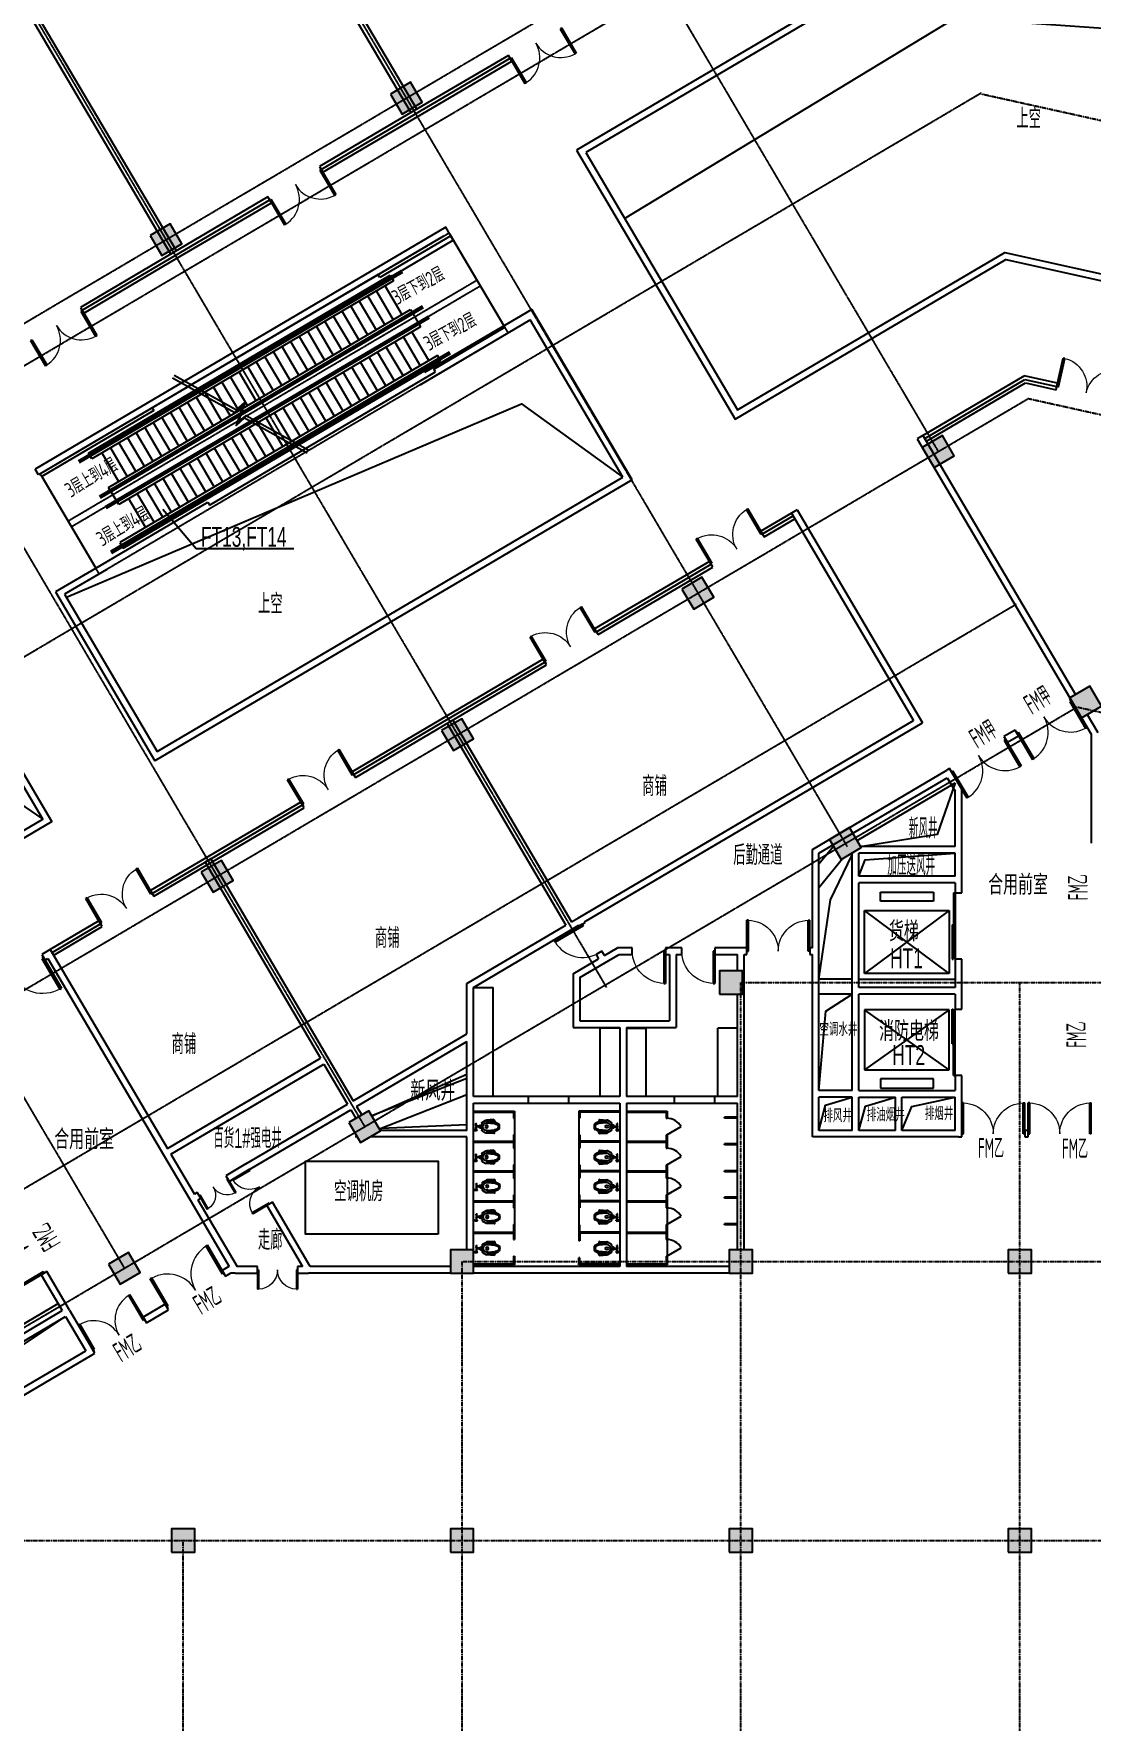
# Model space of a CAD drawing. Header units: metres. Extents: x -605703 to 859526, y 36355 to 746455.
# Drawn here: x -495106 to -463259, y 660473 to 711287 of the extents above; entities that cross this region are included whole.
import ezdxf
from ezdxf.enums import TextEntityAlignment as Align

# ---------------------------------------------------------------- set-up
doc = ezdxf.new("R2010")
doc.units = ezdxf.units.M
doc.linetypes.add('CENTER2', pattern=[2.541, 1.587, -0.318, 0.318, -0.318])
doc.linetypes.add('DASH', pattern=[0.35, 0.25, -0.1])
for name, color, linetype in [('7', 8, 'Continuous'), ('ACS-JZ', 1, 'Continuous'), ('COLUMN', 2, 'Continuous'), ('DOTE', 251, 'CENTER2'), ('j-FT', 132, 'Continuous'), ('J-STAIR', 163, 'Continuous'), ('J-TEXT', 7, 'Continuous'), ('j-WINDOW_TEXT', 7, 'Continuous'), ('LVTRY', 6, 'Continuous'), ('LVTRY_WINDOW', 7, 'Continuous'), ('PUB_HATCH', 8, 'Continuous'), ('PUB_TEXT', 7, 'Continuous'), ('S-看线', 5, 'Continuous'), ('STAIR', 3, 'Continuous'), ('WALL', 2, 'Continuous'), ('WINDOW', 4, 'Continuous'), ('WINDOW_TEXT', 7, 'Continuous'), ('扶梯', 20, 'Continuous'), ('栏杆', 6, 'Continuous')]:
    doc.layers.add(name, color=color, linetype=linetype)
doc.styles.add('DIM_FONT', font='SIMHEI.TTF', dxfattribs={"width": 0.8})
doc.styles.add('HZ', font='rs', dxfattribs={"width": 0.8, "bigfont": 'hztxt'})
doc.styles.add('mobin', font='ros.shx', dxfattribs={"width": 0.55, "bigfont": 'hzdf2.shx'})
doc.styles.add('SIMPLEX', font='SIMPLEX.SHX')
doc.styles.add('TSSD_NORM', font='Tssdeng.shx', dxfattribs={"width": 0.7, "bigfont": 'hztxt.shx'})
doc.styles.add('探索者', font='tssdeng.shx', dxfattribs={"width": 0.65, "bigfont": 'tssdchn.shx'})

# ---------------------------------------------------------------- blocks, each defined once
blk = doc.blocks.new('_E118GRJ')
for p, q in [((0, 20), (1, 20)), ((0, -20), (0, 20)), ((10, 11), (10, -11)), ((10, 10), (45, 10)), ((45, 12), (45, -12)), ((88, 12), (88, -12)), ((93, 8), (88, 8)), ((93, 8), (93, -8)), ((93, 3), (98, 3)), ((98, 3), (98, -3)), ((237, -48), (237, 1)), ((247, 19), (363, 83)), ((597, 101), (375, 87)), ((393, 6), (393, 60)), ((401, 5), (616, -13)), ((403, 5), (403, 60)), ((413, 4), (413, 61)), ((423, 3), (423, 61)), ((433, 3), (433, 63)), ((443, 2), (443, 63)), ((453, 1), (453, 64)), ((463, 0), (463, 64)), ((472, -1), (472, 65)), ((482, -2), (482, 65)), ((492, -3), (492, 66)), ((502, -3), (502, 66)), ((512, -4), (512, 67)), ((522, -5), (522, 67)), ((532, -6), (532, 68)), ((542, -7), (542, 68)), ((552, -8), (552, 70)), ((562, -8), (562, 70)), ((572, -9), (572, 71)), ((582, -10), (582, 71)), ((592, -11), (592, 72)), ((602, -12), (602, 72)), ((613, 86), (625, 31)), ((625, 31), (729, -19)), ((0, -20), (1, -20)), ((10, -10), (45, -10)), ((62, -142), (58, -194)), ((59, -24), (59, -90)), ((72, -142), (76, -194)), ((75, -24), (75, -90)), ((187, -98), (84, -98)), ((187, -118), (84, -118)), ((93, -8), (88, -8)), ((93, -3), (98, -3)), ((187, -68), (217, -68)), ((187, -148), (217, -148)), ((237, -217), (237, -168)), ((247, -234), (363, -299)), ((597, -317), (375, -303)), ((393, -222), (393, -276)), ((401, -221), (624, -202)), ((403, -221), (403, -276)), ((413, -220), (413, -277)), ((423, -219), (423, -277)), ((433, -219), (433, -279)), ((443, -218), (443, -279)), ((453, -217), (453, -280)), ((463, -216), (463, -280)), ((472, -215), (472, -281)), ((482, -214), (482, -281)), ((492, -213), (492, -282)), ((502, -213), (502, -282)), ((512, -212), (512, -283)), ((522, -211), (522, -283)), ((532, -210), (532, -284)), ((542, -209), (542, -284)), ((552, -208), (552, -286)), ((562, -208), (562, -286)), ((572, -207), (572, -287)), ((582, -206), (582, -287)), ((592, -205), (592, -288)), ((602, -204), (602, -288)), ((613, -302), (625, -247)), ((624, -202), (700, -171)), ((625, -247), (729, -197)), ((631, -17), (700, -45))]:
    blk.add_line(p, q)
for centre, radius in [((67, -108), 20), ((67, -108), 6), ((382, -108), 40)]:
    blk.add_circle(centre, radius)
for centre, radius, start, end in [((1, 11), 9, 0, 90), ((67, -12), 32.5, 48.6927, 131.3073), ((257, 1), 20, 119.1589, 180), ((381, -108), 115, 80.2296, 279.7704), ((377, 57), 30, 93.7542, 119.1589), ((398, 60), 5, 0, 180), ((418, 61), 5, 0, 180), ((438, 63), 5, 0, 180), ((458, 64), 5, 0, 180), ((477, 65), 5, 0, 180), ((497, 66), 5, 0, 180), ((517, 67), 5, 0, 180), ((537, 68), 5, 0, 180), ((557, 70), 5, 0, 180), ((577, 71), 5, 0, 180), ((597, 72), 5, 0, 180), ((596, 84), 17, 6.5831, 85.5339), ((1, -11), 9, 270, 0), ((43, -29), 17.4, 19.9961, 80.5827), ((67, -53), 36.3, 72.7457, 107.2543), ((67, -133), 10, 137.6074, 238.5244), ((67, -100), 32, 252.3978, 287.6022), ((67, -103), 32, 251.8128, 288.1872), ((67, -189), 9.7, 207.3886, 332.6114), ((67, -133), 10, 301.4756, 42.3926), ((91, -29), 17.4, 99.4173, 160.0039), ((187, -108), 40, 90, 162.0339), ((187, -108), 40, 197.9661, 270), ((187, -108), 30, 202.9585, 157.0415), ((187, -108), 10, 272.2369, 87.7631), ((217, -48), 20, 270, 0), ((217, -168), 20, 0, 90), ((257, -217), 20, 180, 240.8411), ((377, -273), 30, 240.8411, 266.2458), ((398, -276), 5, 180, 0), ((418, -277), 5, 180, 0), ((438, -279), 5, 180, 0), ((458, -280), 5, 180, 0), ((477, -281), 5, 180, 0), ((497, -282), 5, 180, 0), ((517, -283), 5, 180, 0), ((537, -284), 5, 180, 0), ((557, -286), 5, 180, 0), ((577, -287), 5, 180, 0), ((597, -288), 5, 180, 0), ((596, -300), 17, 274.4661, 353.4169), ((612, -63), 50, 67.8301, 85.1148), ((681, -91), 50, 4.2073, 67.8301), ((681, -125), 50, 292.1699, 355.7927), ((708, -64), 50, 11.0214, 64.3559), ((708, -152), 50, 295.6441, 348.9786), ((453, -108), 279, 355.7927, 4.2073), ((483, -108), 279, 348.9786, 11.0214)]:
    blk.add_arc(centre, radius, start, end)
at = {"linetype": 'Continuous', "style": 'DIM_FONT', "width": 0.8, "flags": 9}
for tag in ['XSIZE', 'YSIZE']:
    blk.add_attdef(tag, (0, 0), '', height=0.5, dxfattribs=at)
blk = doc.blocks.new('_DBLK')
blk.add_line((-0.5, 0), (0, -0.87))
blk.add_arc((-0.5, 0), 1, 300, 0)
at = {"layer": 'WINDOW_TEXT', "style": 'SIMPLEX', "flags": 9}
blk.add_attdef('A', text='', height=1, dxfattribs=at).set_placement((0, 1.5), align=Align.MIDDLE)
blk = doc.blocks.new('$DorLib2D$00000002')
at = {"color": 0}
for p, q in [((-0.5, 0), (-0.5, 0.4875)), ((-0.475, 0.4875), (-0.5, 0.4875)), ((-0.475, 0), (-0.475, 0.4875)), ((0.475, 0), (0.475, 0.4875)), ((0.475, 0.4875), (0.5, 0.4875)), ((0.5, 0), (0.5, 0.4875)), ((-0.5, 0), (-0.475, 0)), ((0.5, 0), (0.475, 0))]:
    blk.add_line(p, q, dxfattribs=at)
at = {"color": 0, "lineweight": 13}
for centre, start, end in [((-0.4875, 0), 0, 88.53072), ((0.4875, 0), 91.46928, 180)]:
    blk.add_arc(centre, 0.4875, start, end, dxfattribs=at)
blk = doc.blocks.new('$TCHSYS$LDOR12D')
for p, q in [((-0.02, 0.958), (0.5, 0.958)), ((-0.02, 0.958), (-0.02, 0.792)), ((-0.02, 0.792), (0.5, 0.792)), ((0.5, 0.958), (0.5, 0.792)), ((-0.5, 0.75), (-0.5, 0.583)), ((-0.5, 0.75), (0.02, 0.75)), ((-0.5, 0.583), (0.02, 0.583)), ((0.02, 0.583), (0.02, 0.75)), ((-0.5, 0.5), (0.5, 0.5))]:
    blk.add_line(p, q)
blk = doc.blocks.new('_FZH')
blk.add_lwpolyline([(-0.5, -0.5), (0.5, -0.5), (0.5, 0.5), (-0.5, 0.5)], close=True)
at = {"layer": 'PUB_HATCH'}
blk.add_solid([(-0.5, -0.5), (0.5, -0.5), (-0.5, 0.5), (0.5, 0.5)], dxfattribs=at)
blk = doc.blocks.new('$DorLib2D$00000001')
for p, q in [((0.45, 0.975), (0.5, 0.975)), ((0.45, 0), (0.45, 0.975)), ((0.5, 0), (0.5, 0.975)), ((0.5, 0), (0.45, 0))]:
    blk.add_line(p, q)
at = {"lineweight": 13}
blk.add_arc((0.475, 0), 0.975, 91.4693, 180, dxfattribs=at)

msp = doc.modelspace()

# ---------------------------------------------------------------- linework, layer by layer
at = {"ltscale": 4, "extrusion": (-1.1827e-23, -1.32164e-09, 1), "elevation": 0}
for points in [[(-477314, 705727), (-467352, 711767), (-450966, 710617)], [(-494125, 694319), (-480414, 700140), (-477363, 697930)], [(-517106, 684963), (-501255, 692028), (-494833, 687641)]]:
    msp.add_lwpolyline(points, dxfattribs=at)
at = {"layer": '7', "color": 252, "ltscale": 4, "extrusion": (-1.1827e-23, -1.32164e-09, 1), "elevation": 0}
msp.add_lwpolyline([(-482927, 675139), (-486927, 675139), (-486927, 677339), (-482927, 677339)], close=True, dxfattribs=at)
at = {"layer": 'ACS-JZ', "ltscale": 4, "extrusion": (-1.1827e-23, -1.32164e-09, 1)}
msp.add_circle((-449669, 723884, 0), 14988, dxfattribs=at)
at = {"layer": 'DOTE', "extrusion": (-1.1827e-23, -1.32164e-09, 1)}
for p, q in [((-488883, 734381, 0), (-467868, 698706, 0)), ((-496120, 730117, 0), (-470613, 686815, 0)), ((-503358, 725854, 0), (-477865, 682577, 0)), ((-510595, 721590, 0), (-485140, 678376, 0)), ((-587388, 648379, 0), (-468077, 718661, 0)), ((-586830, 647432, 0), (-467519, 717713, 0)), ((-517833, 717327, 0), (-492377, 674113, 0)), ((-582998, 640926, 0), (-466576, 709506, 0)), ((-328584, 678878, 0), (-466551, 709463, 0)), ((-578608, 633473, 0), (-465168, 700296, 0)), ((-315870, 667199, 0), (-465168, 700296, 0)), ((-575994, 629036, 0), (-465524, 694109, 0)), ((-574167, 625934, 0), (-463697, 691008, 0)), ((-350509, 665916, 0), (-463697, 691008, 0)), ((-473809, 610233, 0), (-473809, 682716, 0)), ((-473809, 682716, 0), (-431809, 682716, 0)), ((-465409, 610233, 0), (-465409, 682716, 0)), ((-482209, 610233, 0), (-482209, 674316, 0)), ((-482209, 674316, 0), (-398209, 674316, 0)), ((-506293, 665916, 0), (-321459, 665916, 0)), ((-490609, 610233, 0), (-490609, 665916, 0))]:
    msp.add_line(p, q, dxfattribs=at)
at = {"layer": 'j-FT', "linetype": 'DASH', "extrusion": (-1.1827e-23, -1.32164e-09, 1)}
for p, q in [((-494073, 696616, 0), (-481761, 703869, 0)), ((-493972, 696444, 0), (-481659, 703697, 0))]:
    msp.add_line(p, q, dxfattribs=at)
at = {"layer": 'j-FT', "linetype": 'DASH', "extrusion": (-1.1827e-23, -1.32164e-09, 1), "elevation": 0}
msp.add_lwpolyline([(-480822, 702275), (-493135, 695022), (-494911, 698038), (-482598, 705291)], close=True, dxfattribs=at)
at = {"layer": 'J-STAIR', "ltscale": 4, "extrusion": (-1.1827e-23, -1.32164e-09, 1)}
msp.add_line((-470259, 682816, 0), (-467359, 682816, 0), dxfattribs=at)
at = {"layer": 'J-STAIR', "extrusion": (-1.1827e-23, -1.32164e-09, 1), "elevation": 0}
msp.add_lwpolyline([(-491218, 696973), (-490218, 695782), (-487275, 695782)], dxfattribs=at)
at = {"layer": 'LVTRY', "extrusion": (-1.1827e-23, -1.32164e-09, 1)}
for p, q in [((-481859, 682572, 0), (-481268, 682572, 0)), ((-481268, 679281, 0), (-481268, 682572, 0)), ((-478051, 679281, 0), (-478051, 681348, 0)), ((-477459, 681348, 0), (-478051, 681348, 0)), ((-477259, 681348, 0), (-476668, 681348, 0)), ((-476668, 679281, 0), (-476668, 681348, 0)), ((-474501, 679281, 0), (-474501, 681348, 0)), ((-473909, 681348, 0), (-474501, 681348, 0)), ((-481859, 678844, 0), (-480659, 678844, 0)), ((-481859, 678844, 0), (-480629, 678844, 0)), ((-481859, 678814, 0), (-480659, 678814, 0)), ((-481859, 678814, 0), (-480659, 678814, 0)), ((-480659, 678814, 0), (-480659, 678629, 0)), ((-480659, 678629, 0), (-480629, 678629, 0)), ((-480629, 678844, 0), (-480629, 677014, 0)), ((-480629, 678844, 0), (-480629, 678629, 0)), ((-478689, 678844, 0), (-478689, 678629, 0)), ((-477459, 678844, 0), (-478689, 678844, 0)), ((-478689, 678844, 0), (-478689, 677014, 0)), ((-478659, 678629, 0), (-478689, 678629, 0)), ((-477459, 678844, 0), (-478659, 678844, 0)), ((-478659, 678814, 0), (-478659, 678629, 0)), ((-477459, 678814, 0), (-478659, 678814, 0)), ((-477459, 678814, 0), (-478659, 678814, 0)), ((-477259, 678844, 0), (-476029, 678844, 0)), ((-477259, 678844, 0), (-476059, 678844, 0)), ((-477259, 678814, 0), (-476059, 678814, 0)), ((-477259, 678814, 0), (-476059, 678814, 0)), ((-476059, 678814, 0), (-476059, 678629, 0)), ((-476059, 678629, 0), (-476029, 678629, 0)), ((-476029, 678844, 0), (-476029, 678629, 0)), ((-481859, 677944, 0), (-480659, 677944, 0)), ((-481859, 677914, 0), (-480659, 677914, 0)), ((-480659, 678129, 0), (-480659, 677944, 0)), ((-480659, 678129, 0), (-480629, 678129, 0)), ((-480659, 677914, 0), (-480659, 677729, 0)), ((-480629, 678129, 0), (-480629, 677729, 0)), ((-478689, 678129, 0), (-478689, 677729, 0)), ((-478659, 678129, 0), (-478689, 678129, 0)), ((-478659, 678129, 0), (-478659, 677944, 0)), ((-477459, 677944, 0), (-478659, 677944, 0)), ((-478659, 677914, 0), (-478659, 677729, 0)), ((-477459, 677914, 0), (-478659, 677914, 0)), ((-477259, 677944, 0), (-476059, 677944, 0)), ((-477259, 677914, 0), (-476059, 677914, 0)), ((-476059, 678129, 0), (-476029, 678129, 0)), ((-476059, 678129, 0), (-476059, 677944, 0)), ((-476059, 677914, 0), (-476059, 677729, 0)), ((-476029, 678129, 0), (-476029, 677729, 0)), ((-480659, 677729, 0), (-480629, 677729, 0)), ((-478659, 677729, 0), (-478689, 677729, 0)), ((-476059, 677729, 0), (-476029, 677729, 0)), ((-481859, 677044, 0), (-480629, 677044, 0)), ((-481859, 677014, 0), (-480659, 677014, 0)), ((-480659, 677229, 0), (-480659, 677044, 0)), ((-480659, 677229, 0), (-480629, 677229, 0)), ((-480659, 677014, 0), (-480659, 676829, 0)), ((-480629, 677044, 0), (-480629, 675166, 0)), ((-480629, 677044, 0), (-480629, 676829, 0)), ((-478659, 677229, 0), (-478689, 677229, 0)), ((-478689, 677044, 0), (-478689, 676829, 0)), ((-477459, 677044, 0), (-478689, 677044, 0)), ((-478689, 677044, 0), (-478689, 675166, 0)), ((-478659, 677229, 0), (-478659, 677044, 0)), ((-478659, 677014, 0), (-478659, 676829, 0)), ((-477459, 677014, 0), (-478659, 677014, 0)), ((-477259, 677044, 0), (-476029, 677044, 0)), ((-477259, 677014, 0), (-476059, 677014, 0)), ((-476059, 677229, 0), (-476029, 677229, 0)), ((-476059, 677229, 0), (-476059, 677044, 0)), ((-476059, 677014, 0), (-476059, 676829, 0)), ((-476029, 677229, 0), (-476029, 677044, 0)), ((-476029, 677044, 0), (-476029, 676829, 0)), ((-476029, 677044, 0), (-476029, 675166, 0)), ((-480659, 676829, 0), (-480629, 676829, 0)), ((-478659, 676829, 0), (-478689, 676829, 0)), ((-476059, 676829, 0), (-476029, 676829, 0)), ((-481859, 676144, 0), (-480659, 676144, 0)), ((-481859, 676114, 0), (-480659, 676114, 0)), ((-480659, 676329, 0), (-480659, 676144, 0)), ((-480659, 676114, 0), (-480659, 675929, 0)), ((-480659, 675929, 0), (-480629, 675929, 0)), ((-480629, 676329, 0), (-480629, 675929, 0)), ((-478659, 676329, 0), (-478689, 676329, 0)), ((-478659, 675929, 0), (-478689, 675929, 0)), ((-478659, 676144, 0), (-478659, 676329, 0)), ((-477459, 676144, 0), (-478659, 676144, 0)), ((-477459, 676114, 0), (-478659, 676114, 0)), ((-478659, 676114, 0), (-478659, 675929, 0)), ((-477259, 676144, 0), (-476059, 676144, 0)), ((-477259, 676114, 0), (-476059, 676114, 0)), ((-476059, 676329, 0), (-476029, 676329, 0)), ((-476059, 676329, 0), (-476059, 676144, 0)), ((-476059, 676114, 0), (-476059, 675929, 0)), ((-476059, 675929, 0), (-476029, 675929, 0)), ((-476029, 676329, 0), (-476029, 675929, 0)), ((-476029, 676096, 0), (-476029, 674217, 0)), ((-480659, 675429, 0), (-480659, 675196, 0)), ((-480659, 675429, 0), (-480629, 675429, 0)), ((-478659, 675419, 0), (-478689, 675419, 0)), ((-478659, 675196, 0), (-478659, 675419, 0)), ((-476059, 675429, 0), (-476029, 675429, 0)), ((-476059, 675429, 0), (-476059, 675196, 0)), ((-476029, 675381, 0), (-476029, 674981, 0)), ((-481859, 675196, 0), (-480659, 675196, 0)), ((-481859, 675166, 0), (-480659, 675166, 0)), ((-480659, 675166, 0), (-480659, 674981, 0)), ((-480659, 674981, 0), (-480629, 674981, 0)), ((-480629, 675166, 0), (-480629, 674981, 0)), ((-477459, 675166, 0), (-478689, 675166, 0)), ((-478689, 675165, 0), (-478689, 674941, 0)), ((-478659, 674941, 0), (-478689, 674941, 0)), ((-477459, 675196, 0), (-478659, 675196, 0)), ((-478659, 675165, 0), (-478659, 674941, 0)), ((-477259, 675196, 0), (-476059, 675196, 0)), ((-477259, 675166, 0), (-476029, 675166, 0)), ((-476059, 675166, 0), (-476059, 674981, 0)), ((-476059, 674981, 0), (-476029, 674981, 0)), ((-480659, 674481, 0), (-480659, 674247, 0)), ((-480659, 674481, 0), (-480629, 674481, 0)), ((-480629, 674481, 0), (-480629, 674217, 0)), ((-478659, 674432, 0), (-478689, 674432, 0)), ((-478689, 674217, 0), (-478689, 674432, 0)), ((-478659, 674247, 0), (-478659, 674432, 0)), ((-476059, 674481, 0), (-476029, 674481, 0)), ((-476059, 674481, 0), (-476059, 674247, 0)), ((-481859, 674247, 0), (-480659, 674247, 0)), ((-481859, 674217, 0), (-480629, 674217, 0)), ((-477459, 674217, 0), (-478689, 674217, 0)), ((-477459, 674247, 0), (-478659, 674247, 0)), ((-477259, 674247, 0), (-476059, 674247, 0)), ((-477259, 674217, 0), (-476029, 674217, 0))]:
    msp.add_line(p, q, dxfattribs=at)
at = {"layer": 'LVTRY', "linetype": 'ByBlock', "extrusion": (-1.1827e-23, -1.32164e-09, 1)}
for p, q in [((-473909, 678665, 0), (-474309, 678665, 0)), ((-474309, 678635, 0), (-474309, 678665, 0)), ((-473909, 678665, 0), (-474309, 678665, 0)), ((-474309, 678635, 0), (-474309, 678665, 0)), ((-473909, 678635, 0), (-474309, 678635, 0)), ((-473909, 678635, 0), (-474309, 678635, 0)), ((-473909, 677865, 0), (-474309, 677865, 0)), ((-474309, 677835, 0), (-474309, 677865, 0)), ((-473909, 677865, 0), (-474309, 677865, 0)), ((-474309, 677835, 0), (-474309, 677865, 0)), ((-473909, 677835, 0), (-474309, 677835, 0)), ((-473909, 677835, 0), (-474309, 677835, 0)), ((-473909, 677050, 0), (-474309, 677050, 0)), ((-474309, 677020, 0), (-474309, 677050, 0)), ((-473909, 677020, 0), (-474309, 677020, 0)), ((-473909, 676250, 0), (-474309, 676250, 0)), ((-474309, 676220, 0), (-474309, 676250, 0)), ((-473909, 676250, 0), (-474309, 676250, 0)), ((-474309, 676220, 0), (-474309, 676250, 0)), ((-473909, 676220, 0), (-474309, 676220, 0)), ((-473909, 676220, 0), (-474309, 676220, 0)), ((-473909, 675450, 0), (-474309, 675450, 0)), ((-474309, 675420, 0), (-474309, 675450, 0)), ((-473909, 675450, 0), (-474309, 675450, 0)), ((-474309, 675420, 0), (-474309, 675450, 0)), ((-473909, 675420, 0), (-474309, 675420, 0)), ((-473909, 675420, 0), (-474309, 675420, 0))]:
    msp.add_line(p, q, dxfattribs=at)
at = {"layer": 'S-看线', "ltscale": 4, "extrusion": (-1.1827e-23, -1.32164e-09, 1)}
for p, q in [((-470312, 686995, 0), (-467359, 688734, 0)), ((-471459, 686291, 0), (-471023, 686822, 0)), ((-471454, 685589, 0), (-470748, 686448, 0)), ((-470459, 682816, 0), (-471459, 682816, 0)), ((-470259, 682816, 0), (-467359, 682816, 0)), ((-470459, 682366, 0), (-471459, 682366, 0)), ((-482059, 679830, 0), (-484926, 678702, 0)), ((-484694, 678310, 0), (-482059, 679346, 0)), ((-505255, 666644, 0), (-494375, 673052, 0)), ((-505026, 666256, 0), (-494147, 672664, 0))]:
    msp.add_line(p, q, dxfattribs=at)
at = {"layer": 'S-看线', "ltscale": 4, "extrusion": (-1.1827e-23, -1.32164e-09, 1), "elevation": 0}
for points in [[(-467359, 688734), (-467903, 687177), (-470149, 686816)], [(-471459, 682816), (-471109, 685212), (-470459, 686560)], [(-470259, 685916), (-470064, 686410), (-467359, 686616)], [(-471459, 679466), (-471256, 681853), (-470459, 682366)], [(-484926, 678702), (-482059, 679959)], [(-471459, 678266), (-471265, 679029), (-470459, 679266)], [(-470259, 678266), (-470060, 678998), (-469159, 679266)], [(-468959, 678266), (-468659, 678987), (-467359, 679266)], [(-484647, 678328), (-482059, 678443)], [(-497493, 669301), (-497727, 670281), (-494147, 672664)]]:
    msp.add_lwpolyline(points, dxfattribs=at)
at = {"layer": 'STAIR', "extrusion": (-1.1827e-23, -1.32164e-09, 1)}
for p, q in [((-482548, 705204, 0), (-484680, 703948, 0)), ((-480923, 702447, 0), (-482548, 705204, 0)), ((-493754, 698429, 0), (-484027, 704159, 0)), ((-493739, 698403, 0), (-484011, 704133, 0)), ((-493724, 698377, 0), (-483996, 704107, 0)), ((-493461, 698660, 0), (-484371, 704014, 0)), ((-484269, 703842, 0), (-493359, 698487, 0)), ((-484731, 704034, 0), (-491538, 700025, 0)), ((-484680, 703948, 0), (-484731, 704034, 0)), ((-484371, 704014, 0), (-484269, 703842, 0)), ((-485045, 703385, 0), (-484537, 702524, 0)), ((-484786, 703537, 0), (-484279, 702676, 0)), ((-484528, 703690, 0), (-484020, 702828, 0)), ((-493125, 697360, 0), (-483397, 703091, 0)), ((-493110, 697335, 0), (-483382, 703065, 0)), ((-493095, 697309, 0), (-483367, 703039, 0)), ((-492942, 697050, 0), (-483215, 702780, 0)), ((-492927, 697024, 0), (-483199, 702755, 0)), ((-492852, 697626, 0), (-483762, 702980, 0)), ((-486079, 702776, 0), (-485571, 701915, 0)), ((-485820, 702928, 0), (-485313, 702067, 0)), ((-485562, 703081, 0), (-485054, 702219, 0)), ((-485303, 703233, 0), (-484796, 702371, 0)), ((-483762, 702980, 0), (-483457, 702463, 0)), ((-492912, 696999, 0), (-483184, 702729, 0)), ((-483457, 702463, 0), (-492547, 697109, 0)), ((-486854, 702319, 0), (-486347, 701458, 0)), ((-486596, 702472, 0), (-486088, 701610, 0)), ((-486337, 702624, 0), (-485830, 701762, 0)), ((-483208, 701450, 0), (-483716, 702311, 0)), ((-483056, 701191, 0), (-480923, 702447, 0)), ((-487630, 701863, 0), (-487122, 701001, 0)), ((-487371, 702015, 0), (-486864, 701153, 0)), ((-487113, 702167, 0), (-486605, 701305, 0)), ((-483984, 700993, 0), (-484491, 701854, 0)), ((-483725, 701145, 0), (-484233, 702007, 0)), ((-483467, 701297, 0), (-483974, 702159, 0)), ((-492787, 695703, 0), (-482585, 701712, 0)), ((-492772, 695677, 0), (-482570, 701686, 0)), ((-492756, 695651, 0), (-482555, 701660, 0)), ((-482950, 701602, 0), (-492514, 695968, 0)), ((-492412, 695796, 0), (-482848, 701429, 0)), ((-488664, 701254, 0), (-488156, 700392, 0)), ((-488405, 701406, 0), (-487898, 700544, 0)), ((-488147, 701558, 0), (-487639, 700696, 0)), ((-487888, 701710, 0), (-487381, 700849, 0)), ((-485018, 700384, 0), (-485525, 701245, 0)), ((-484759, 700536, 0), (-485267, 701398, 0)), ((-484501, 700688, 0), (-485008, 701550, 0)), ((-484242, 700840, 0), (-484750, 701702, 0)), ((-482848, 701429, 0), (-482950, 701602, 0)), ((-489812, 697095, 0), (-483005, 701105, 0)), ((-489439, 700797, 0), (-488932, 699935, 0)), ((-489181, 700949, 0), (-488673, 700087, 0)), ((-488922, 701101, 0), (-488415, 700240, 0)), ((-485793, 699927, 0), (-486301, 700789, 0)), ((-485535, 700079, 0), (-486042, 700941, 0)), ((-485276, 700231, 0), (-485784, 701093, 0)), ((-483005, 701105, 0), (-483056, 701191, 0)), ((-490215, 700340, 0), (-489707, 699478, 0)), ((-489956, 700492, 0), (-489449, 699631, 0)), ((-489698, 700644, 0), (-489190, 699783, 0)), ((-486569, 699470, 0), (-487076, 700332, 0)), ((-486310, 699622, 0), (-486818, 700484, 0)), ((-486052, 699775, 0), (-486559, 700636, 0)), ((-491487, 699939, 0), (-494860, 697952, 0)), ((-491538, 700025, 0), (-491487, 699939, 0)), ((-491249, 699731, 0), (-490741, 698869, 0)), ((-490990, 699883, 0), (-490482, 699022, 0)), ((-490732, 700035, 0), (-490224, 699174, 0)), ((-490473, 700188, 0), (-489965, 699326, 0)), ((-487602, 698861, 0), (-488110, 699723, 0)), ((-487344, 699013, 0), (-487852, 699875, 0)), ((-487086, 699166, 0), (-487593, 700027, 0)), ((-486827, 699318, 0), (-487335, 700179, 0)), ((-492024, 699274, 0), (-491516, 698412, 0)), ((-491765, 699426, 0), (-491258, 698565, 0)), ((-491507, 699579, 0), (-490999, 698717, 0)), ((-488378, 698404, 0), (-488886, 699266, 0)), ((-488119, 698556, 0), (-488627, 699418, 0)), ((-487861, 698709, 0), (-488369, 699570, 0)), ((-492799, 698817, 0), (-492292, 697956, 0)), ((-492541, 698970, 0), (-492033, 698108, 0)), ((-492282, 699122, 0), (-491775, 698260, 0)), ((-489153, 697947, 0), (-489661, 698809, 0)), ((-488895, 698100, 0), (-489402, 698961, 0)), ((-488636, 698252, 0), (-489144, 699114, 0)), ((-493359, 698487, 0), (-493461, 698660, 0)), ((-493058, 698665, 0), (-492550, 697803, 0)), ((-490187, 697338, 0), (-490695, 698200, 0)), ((-489929, 697491, 0), (-490436, 698352, 0)), ((-489670, 697643, 0), (-490178, 698505, 0)), ((-489412, 697795, 0), (-489919, 698657, 0)), ((-494860, 697952, 0), (-493236, 695194, 0)), ((-490963, 696882, 0), (-491470, 697743, 0)), ((-490704, 697034, 0), (-491212, 697895, 0)), ((-490446, 697186, 0), (-490953, 698048, 0)), ((-493236, 695194, 0), (-489863, 697181, 0)), ((-492547, 697109, 0), (-492852, 697626, 0)), ((-491738, 696425, 0), (-492246, 697286, 0)), ((-491480, 696577, 0), (-491987, 697439, 0)), ((-491221, 696729, 0), (-491729, 697591, 0)), ((-489863, 697181, 0), (-489812, 697095, 0)), ((-492514, 695968, 0), (-492412, 695796, 0)), ((-469609, 685166, 0), (-469609, 685441, 0)), ((-469609, 685441, 0), (-468009, 685441, 0)), ((-468009, 685166, 0), (-469609, 685166, 0)), ((-468009, 685441, 0), (-468009, 685166, 0)), ((-470084, 682991, 0), (-470084, 684891, 0)), ((-470084, 684891, 0), (-467534, 684891, 0)), ((-467534, 684891, 0), (-470084, 682991, 0)), ((-467534, 682991, 0), (-470084, 684891, 0)), ((-467534, 684891, 0), (-467534, 682991, 0)), ((-467534, 682991, 0), (-470084, 682991, 0)), ((-467534, 681891, 0), (-470084, 681891, 0)), ((-470084, 681891, 0), (-470084, 680091, 0)), ((-467534, 680091, 0), (-470084, 681891, 0)), ((-467534, 681891, 0), (-470084, 680091, 0)), ((-467534, 680091, 0), (-467534, 681891, 0)), ((-470084, 680091, 0), (-467534, 680091, 0)), ((-468009, 679816, 0), (-469609, 679816, 0)), ((-469609, 679816, 0), (-469609, 679541, 0)), ((-469609, 679541, 0), (-468009, 679541, 0)), ((-468009, 679541, 0), (-468009, 679816, 0))]:
    msp.add_line(p, q, dxfattribs=at)
at = {"layer": 'STAIR', "extrusion": (-1.1827e-23, -1.32164e-09, 1), "elevation": 0}
for points in [[(-490930, 700925), (-489050, 699880), (-488797, 700100), (-489006, 699495), (-488755, 699717), (-486875, 698672)], [(-490881, 701004), (-489001, 699959), (-488748, 700179), (-488957, 699574), (-488706, 699795), (-486826, 698751)]]:
    msp.add_lwpolyline(points, dxfattribs=at)
at = {"layer": 'WALL', "extrusion": (-1.1827e-23, -1.32164e-09, 1)}
for p, q in [((-490809, 704748, 0), (-499843, 720084, 0)), ((-490982, 704647, 0), (-500016, 719983, 0)), ((-483744, 708910, 0), (-486206, 713089, 0)), ((-483572, 709012, 0), (-486084, 713277, 0)), ((-468327, 699189, 0), (-468499, 699088, 0)), ((-468499, 699088, 0), (-463906, 691291, 0)), ((-468327, 699189, 0), (-463734, 691392, 0)), ((-472118, 696956, 0), (-472290, 696855, 0)), ((-472290, 696855, 0), (-468611, 690608, 0)), ((-472118, 696956, 0), (-468337, 690537, 0)), ((-463906, 691291, 0), (-463916, 691285, 0)), ((-463916, 691285, 0), (-463814, 691113, 0)), ((-463814, 691113, 0), (-463805, 691118, 0)), ((-482486, 690618, 0), (-478907, 684543, 0)), ((-478704, 684663, 0), (-468611, 690608, 0)), ((-463551, 690687, 0), (-463259, 690193, 0)), ((-463378, 690789, 0), (-463059, 690247, 0)), ((-482658, 690516, 0), (-479080, 684442, 0)), ((-478516, 684541, 0), (-468337, 690537, 0)), ((-465553, 690320, 0), (-465888, 690123, 0)), ((-465888, 690123, 0), (-465786, 689951, 0)), ((-465786, 689951, 0), (-465451, 690148, 0)), ((-465451, 690148, 0), (-465553, 690320, 0)), ((-463259, 690193, 0), (-463259, 686916, 0)), ((-471659, 686723, 0), (-467611, 689108, 0)), ((-467525, 689159, 0), (-467611, 689108, 0)), ((-467423, 688987, 0), (-467525, 689159, 0)), ((-471459, 686609, 0), (-467596, 688885, 0)), ((-467596, 688885, 0), (-467359, 688484, 0)), ((-467423, 688987, 0), (-467159, 688538, 0)), ((-467159, 686716, 0), (-467159, 688538, 0)), ((-467359, 686816, 0), (-467359, 688484, 0)), ((-471659, 683766, 0), (-471659, 686723, 0)), ((-471459, 683666, 0), (-471459, 686609, 0)), ((-470459, 685816, 0), (-470459, 686618, 0)), ((-470259, 685916, 0), (-470259, 686616, 0)), ((-467359, 686616, 0), (-470259, 686616, 0)), ((-467359, 686816, 0), (-470207, 686816, 0)), ((-467359, 685916, 0), (-467359, 686616, 0)), ((-467159, 685816, 0), (-467159, 686716, 0)), ((-489774, 686440, 0), (-489946, 686339, 0)), ((-489946, 686339, 0), (-486469, 680437, 0)), ((-489774, 686440, 0), (-486246, 680452, 0)), ((-470459, 682466, 0), (-470459, 685816, 0)), ((-467359, 685916, 0), (-470259, 685916, 0)), ((-467359, 685716, 0), (-470259, 685716, 0)), ((-470259, 682566, 0), (-470259, 685716, 0)), ((-467359, 685716, 0), (-467359, 685416, 0)), ((-467159, 685416, 0), (-467159, 685816, 0)), ((-467359, 685416, 0), (-467159, 685416, 0)), ((-478907, 684543, 0), (-478704, 684663, 0)), ((-478677, 684420, 0), (-478505, 684522, 0)), ((-478505, 684522, 0), (-478516, 684541, 0)), ((-482059, 682686, 0), (-479080, 684442, 0)), ((-481859, 682572, 0), (-478892, 684320, 0)), ((-478892, 684320, 0), (-478689, 684440, 0)), ((-478689, 684440, 0), (-478677, 684420, 0)), ((-494607, 683710, 0), (-494866, 683558, 0)), ((-494866, 683558, 0), (-494764, 683386, 0)), ((-494607, 683710, 0), (-491079, 677721, 0)), ((-477997, 683660, 0), (-478169, 683559, 0)), ((-478169, 683559, 0), (-478094, 683431, 0)), ((-477922, 683533, 0), (-477997, 683660, 0)), ((-477922, 683533, 0), (-477526, 683766, 0)), ((-477907, 683310, 0), (-477472, 683566, 0)), ((-477081, 683766, 0), (-477526, 683766, 0)), ((-477472, 683566, 0), (-477081, 683566, 0)), ((-477081, 683566, 0), (-477081, 683766, 0)), ((-475859, 683766, 0), (-476081, 683766, 0)), ((-476081, 683766, 0), (-476081, 683566, 0)), ((-476081, 683566, 0), (-475959, 683566, 0)), ((-475959, 683566, 0), (-475959, 681566, 0)), ((-475592, 683766, 0), (-475859, 683766, 0)), ((-475759, 683566, 0), (-475759, 681366, 0)), ((-475759, 683566, 0), (-475592, 683566, 0)), ((-475592, 683566, 0), (-475592, 683766, 0)), ((-473809, 683766, 0), (-474592, 683766, 0)), ((-474592, 683766, 0), (-474592, 683566, 0)), ((-474592, 683566, 0), (-473909, 683566, 0)), ((-473909, 683066, 0), (-473909, 683566, 0)), ((-473634, 683766, 0), (-473809, 683766, 0)), ((-473709, 682716, 0), (-473709, 683566, 0)), ((-473709, 683566, 0), (-473634, 683566, 0)), ((-473634, 683566, 0), (-473634, 683766, 0)), ((-471659, 683766, 0), (-471734, 683766, 0)), ((-471734, 683766, 0), (-471734, 683566, 0)), ((-471734, 683566, 0), (-471659, 683566, 0)), ((-471659, 679366, 0), (-471659, 683566, 0)), ((-471459, 679466, 0), (-471459, 683666, 0)), ((-494764, 683386, 0), (-494678, 683437, 0)), ((-494678, 683437, 0), (-491201, 677534, 0)), ((-478859, 682980, 0), (-478094, 683431, 0)), ((-478859, 682980, 0), (-478859, 681366, 0)), ((-478659, 682866, 0), (-477907, 683310, 0)), ((-467159, 683416, 0), (-467359, 683416, 0)), ((-467359, 683416, 0), (-467359, 682566, 0)), ((-467159, 682466, 0), (-467159, 683416, 0)), ((-482059, 681177, 0), (-482059, 682686, 0)), ((-481859, 681120, 0), (-481859, 682572, 0)), ((-478659, 682866, 0), (-478659, 681566, 0)), ((-473709, 679181, 0), (-473709, 682716, 0)), ((-470459, 679466, 0), (-470459, 682466, 0)), ((-467359, 682566, 0), (-470259, 682566, 0)), ((-467159, 681916, 0), (-467159, 682466, 0)), ((-473909, 679281, 0), (-473909, 682366, 0)), ((-467359, 682366, 0), (-470259, 682366, 0)), ((-470259, 679466, 0), (-470259, 682366, 0)), ((-467359, 682366, 0), (-467359, 681916, 0)), ((-478659, 681566, 0), (-477359, 681566, 0)), ((-477359, 681566, 0), (-475959, 681566, 0)), ((-467359, 681916, 0), (-467159, 681916, 0)), ((-485485, 679160, 0), (-482059, 681177, 0)), ((-485384, 678987, 0), (-482059, 680945, 0)), ((-482059, 679181, 0), (-482059, 680945, 0)), ((-481859, 679281, 0), (-481859, 681120, 0)), ((-478859, 681366, 0), (-477459, 681366, 0)), ((-477459, 681366, 0), (-477459, 679281, 0)), ((-477259, 681366, 0), (-477259, 679281, 0)), ((-477259, 681366, 0), (-475759, 681366, 0)), ((-491079, 677721, 0), (-486469, 680437, 0)), ((-486246, 680452, 0), (-485485, 679160, 0)), ((-490978, 677549, 0), (-486368, 680264, 0)), ((-486368, 680264, 0), (-485657, 679058, 0)), ((-467159, 679916, 0), (-467359, 679916, 0)), ((-467359, 679916, 0), (-467359, 679466, 0)), ((-467159, 679366, 0), (-467159, 679916, 0)), ((-470459, 679466, 0), (-471459, 679466, 0)), ((-470259, 679466, 0), (-469059, 679466, 0)), ((-469059, 679466, 0), (-467359, 679466, 0)), ((-488716, 677256, 0), (-485657, 679058, 0)), ((-488528, 677135, 0), (-485556, 678886, 0)), ((-485556, 678886, 0), (-485404, 678627, 0)), ((-485384, 678987, 0), (-485231, 678729, 0)), ((-482059, 678266, 0), (-482059, 679181, 0)), ((-480206, 679281, 0), (-481859, 679281, 0)), ((-481859, 678166, 0), (-481859, 679081, 0)), ((-481859, 679081, 0), (-480206, 679081, 0)), ((-480206, 679081, 0), (-480206, 679281, 0)), ((-477459, 679281, 0), (-479006, 679281, 0)), ((-479006, 679281, 0), (-479006, 679081, 0)), ((-479006, 679081, 0), (-477459, 679081, 0)), ((-477459, 679081, 0), (-477459, 674166, 0)), ((-475809, 679281, 0), (-477259, 679281, 0)), ((-477259, 679081, 0), (-475809, 679081, 0)), ((-477259, 679081, 0), (-477259, 674166, 0)), ((-475809, 679081, 0), (-475809, 679281, 0)), ((-473909, 679281, 0), (-474609, 679281, 0)), ((-474609, 679281, 0), (-474609, 679081, 0)), ((-474609, 679081, 0), (-473909, 679081, 0)), ((-473909, 674666, 0), (-473909, 679081, 0)), ((-473709, 674666, 0), (-473709, 679181, 0)), ((-471659, 678066, 0), (-471659, 679366, 0)), ((-470459, 679266, 0), (-471459, 679266, 0)), ((-471459, 678266, 0), (-471459, 679266, 0)), ((-470459, 678266, 0), (-470459, 679266, 0)), ((-470259, 678266, 0), (-470259, 679266, 0)), ((-470259, 679266, 0), (-469159, 679266, 0)), ((-469159, 678266, 0), (-469159, 679266, 0)), ((-468959, 678266, 0), (-468959, 679266, 0)), ((-468959, 679266, 0), (-467359, 679266, 0)), ((-467359, 678266, 0), (-467359, 679266, 0)), ((-467159, 678266, 0), (-467159, 679366, 0)), ((-485363, 678066, 0), (-485422, 678066, 0)), ((-482059, 678066, 0), (-484977, 678066, 0)), ((-482059, 678266, 0), (-484668, 678266, 0)), ((-482059, 674666, 0), (-482059, 678066, 0)), ((-481859, 674666, 0), (-481859, 678166, 0)), ((-470359, 678066, 0), (-471659, 678066, 0)), ((-470459, 678266, 0), (-471459, 678266, 0)), ((-469059, 678066, 0), (-470359, 678066, 0)), ((-469159, 678266, 0), (-470259, 678266, 0)), ((-467259, 678066, 0), (-469059, 678066, 0)), ((-467359, 678266, 0), (-468959, 678266, 0)), ((-467259, 678066, 0), (-467159, 678066, 0)), ((-467159, 678066, 0), (-467159, 678266, 0)), ((-465159, 678266, 0), (-465259, 678266, 0)), ((-465259, 678266, 0), (-465259, 678066, 0)), ((-465259, 678066, 0), (-465159, 678066, 0)), ((-465159, 678066, 0), (-465159, 678266, 0)), ((-491201, 677534, 0), (-490389, 676155, 0)), ((-490978, 677549, 0), (-490267, 676343, 0)), ((-488716, 677256, 0), (-489319, 676901, 0)), ((-489319, 676901, 0), (-489218, 676729, 0)), ((-489218, 676729, 0), (-488701, 677033, 0)), ((-488701, 677033, 0), (-488528, 677135, 0)), ((-490181, 676393, 0), (-490267, 676343, 0)), ((-490079, 676221, 0), (-490181, 676393, 0)), ((-490389, 676155, 0), (-489217, 674166, 0)), ((-490166, 676170, 0), (-490079, 676221, 0)), ((-490166, 676170, 0), (-488985, 674166, 0)), ((-487919, 676101, 0), (-488092, 675999, 0)), ((-488092, 675999, 0), (-487012, 674166, 0)), ((-486780, 674166, 0), (-487919, 676101, 0)), ((-494711, 674015, 0), (-494883, 673914, 0)), ((-494883, 673914, 0), (-494249, 672837, 0)), ((-494025, 672852, 0), (-494711, 674015, 0)), ((-489234, 674166, 0), (-489428, 674051, 0)), ((-489428, 674051, 0), (-489327, 673879, 0)), ((-489327, 673879, 0), (-489179, 673966, 0)), ((-489217, 674166, 0), (-489234, 674166, 0)), ((-489042, 673966, 0), (-489179, 673966, 0)), ((-489042, 673966, 0), (-488366, 673966, 0)), ((-488366, 674166, 0), (-488985, 674166, 0)), ((-488366, 673966, 0), (-488366, 674166, 0)), ((-487012, 674166, 0), (-487166, 674166, 0)), ((-487166, 674166, 0), (-487166, 673966, 0)), ((-487166, 673966, 0), (-486837, 673966, 0)), ((-482559, 673966, 0), (-486837, 673966, 0)), ((-482559, 674166, 0), (-486780, 674166, 0)), ((-477459, 674166, 0), (-481859, 674166, 0)), ((-477359, 673966, 0), (-481859, 673966, 0)), ((-474159, 673966, 0), (-477359, 673966, 0)), ((-474159, 674166, 0), (-477259, 674166, 0)), ((-498290, 670456, 0), (-494249, 672837, 0)), ((-494025, 672852, 0), (-493366, 671732, 0)), ((-491151, 673036, 0), (-491815, 672645, 0)), ((-491713, 672473, 0), (-491050, 672864, 0)), ((-491050, 672864, 0), (-491151, 673036, 0)), ((-498102, 670335, 0), (-494147, 672664, 0)), ((-494147, 672664, 0), (-493538, 671630, 0)), ((-491815, 672645, 0), (-491713, 672473, 0)), ((-497493, 669301, 0), (-493538, 671630, 0)), ((-497477, 669078, 0), (-493350, 671509, 0)), ((-493264, 671560, 0), (-493366, 671732, 0)), ((-493350, 671509, 0), (-493264, 671560, 0))]:
    msp.add_line(p, q, dxfattribs=at)
at = {"layer": 'WINDOW', "extrusion": (-1.1827e-23, -1.32164e-09, 1)}
for p, q in [((-480814, 710636, 0), (-483658, 708961, 0)), ((-483607, 708875, 0), (-480764, 710549, 0)), ((-483556, 708788, 0), (-480713, 710463, 0)), ((-480713, 710463, 0), (-480814, 710636, 0)), ((-483658, 708961, 0), (-486501, 707286, 0)), ((-486450, 707200, 0), (-483607, 708875, 0)), ((-486400, 707114, 0), (-483556, 708788, 0)), ((-486501, 707286, 0), (-486400, 707114, 0)), ((-488052, 706372, 0), (-490895, 704697, 0)), ((-487951, 706200, 0), (-488052, 706372, 0)), ((-490845, 704611, 0), (-488001, 706286, 0)), ((-490794, 704525, 0), (-487951, 706200, 0)), ((-490895, 704697, 0), (-493699, 703046, 0)), ((-493649, 702959, 0), (-490845, 704611, 0)), ((-493598, 702873, 0), (-490794, 704525, 0)), ((-493699, 703046, 0), (-493598, 702873, 0)), ((-468327, 699189, 0), (-465277, 700986, 0)), ((-468276, 699103, 0), (-465260, 700880, 0)), ((-468225, 699017, 0), (-465243, 700774, 0)), ((-464271, 700763, 0), (-465277, 700986, 0)), ((-465260, 700880, 0), (-464292, 700665, 0)), ((-465243, 700774, 0), (-464314, 700568, 0)), ((-464314, 700568, 0), (-464271, 700763, 0)), ((-472290, 696855, 0), (-473210, 696313, 0)), ((-473159, 696227, 0), (-472240, 696769, 0)), ((-473108, 696141, 0), (-472189, 696683, 0)), ((-473210, 696313, 0), (-473108, 696141, 0)), ((-474761, 695400, 0), (-478215, 693365, 0)), ((-478164, 693279, 0), (-474710, 695314, 0)), ((-478113, 693193, 0), (-474659, 695227, 0)), ((-474659, 695227, 0), (-474761, 695400, 0)), ((-478215, 693365, 0), (-478113, 693193, 0)), ((-479766, 692452, 0), (-482673, 690739, 0)), ((-482623, 690653, 0), (-479715, 692366, 0)), ((-482572, 690567, 0), (-479664, 692280, 0)), ((-479664, 692280, 0), (-479766, 692452, 0)), ((-482673, 690739, 0), (-485517, 689065, 0)), ((-485466, 688978, 0), (-482623, 690653, 0)), ((-485415, 688892, 0), (-482572, 690567, 0)), ((-485517, 689065, 0), (-485415, 688892, 0)), ((-487068, 688151, 0), (-491591, 685487, 0)), ((-491541, 685401, 0), (-487017, 688065, 0)), ((-486966, 687979, 0), (-487068, 688151, 0)), ((-491490, 685314, 0), (-486966, 687979, 0)), ((-491591, 685487, 0), (-491490, 685314, 0)), ((-493142, 684573, 0), (-494607, 683710, 0)), ((-494556, 683624, 0), (-493092, 684487, 0)), ((-493041, 684401, 0), (-493142, 684573, 0)), ((-494506, 683538, 0), (-493041, 684401, 0))]:
    msp.add_line(p, q, dxfattribs=at)
at = {"layer": 'WINDOW', "linetype": 'DASH', "extrusion": (-1.1827e-23, -1.32164e-09, 1)}
for p, q in [((-479006, 679281, 0), (-480206, 679281, 0)), ((-480206, 679081, 0), (-479006, 679081, 0)), ((-474609, 679281, 0), (-475809, 679281, 0)), ((-475809, 679081, 0), (-474609, 679081, 0))]:
    msp.add_line(p, q, dxfattribs=at)
at = {"layer": '栏杆', "ltscale": 1.5, "extrusion": (-1.1827e-23, -1.32164e-09, 1)}
for p, q in [((-482771, 705189, 0), (-494963, 698007, 0)), ((-480109, 702985, 0), (-483340, 701082, 0)), ((-477089, 697859, 0), (-480109, 702985, 0)), ((-483471, 700714, 0), (-480154, 702668, 0)), ((-477363, 697930, 0), (-480154, 702668, 0)), ((-494963, 698007, 0), (-495064, 698180, 0)), ((-477089, 697859, 0), (-491457, 689396, 0)), ((-491387, 689671, 0), (-477363, 697930, 0)), ((-493009, 695328, 0), (-494451, 694479, 0)), ((-492908, 695156, 0), (-494177, 694408, 0)), ((-494451, 694479, 0), (-491458, 689397, 0)), ((-494177, 694408, 0), (-491387, 689671, 0))]:
    msp.add_line(p, q, dxfattribs=at)
at = {"layer": '栏杆', "ltscale": 1.5, "extrusion": (-1.1827e-23, -1.32164e-09, 1), "elevation": 0}
for points in [[(-478758, 707785), (-473987, 699686), (-465831, 704489), (-452762, 701592), (-450727, 710769), (-467413, 714468)], [(-478484, 707714), (-473916, 699960), (-465865, 704701), (-452914, 701830), (-450966, 710617), (-467379, 714255)], [(-518091, 684615), (-513322, 676520), (-494560, 687570), (-499329, 695667)], [(-517817, 684545), (-513252, 676794), (-494833, 687641), (-499400, 695393)]]:
    msp.add_lwpolyline(points, close=True, dxfattribs=at)
msp.add_lwpolyline([(-484345, 703971), (-482471, 705075), (-482700, 705463), (-495064, 698180)], dxfattribs=at)

# ---------------------------------------------------------------- block references
at = {"layer": 'COLUMN', "extrusion": (-1.1827e-23, -1.32164e-09, 1)}
for p, xscale, yscale, zscale, rotation in [((-483886, 709348, 0), 699.9999999998662, 700.0000000004657, 700.0000000004324, 300.5006742856933), ((-491124, 705085, 0), 700.0000000003389, 699.9999999995343, 699.9999999996298, 300.500674285759), ((-467868, 698706, 0), 699.9999999998662, 700.0000000004657, 700.0000000004324, 300.5006742856933), ((-475106, 694442, 0), 699.9999999998662, 700, 700.0000000000312, 300.5006742856933), ((-463427, 691167, 0), 699.9999999998662, 700.0000000004657, 700.0000000004324, 300.5006742856933), ((-482343, 690179, 0), 699.9999999997013, 699.9999999990687, 699.9999999992286, 300.5006742857454), ((-470664, 686903, 0), 700.0000000002674, 700.0000000004657, 700.0000000002674, 300.5006742856739), ((-489581, 685916, 0), 700.0000000000312, 700, 700.000000000196, 300.5006742856411), ((-474109, 682716, 0), 700, 700.0000000004657, 700.0000000004657, 359.9999999999619), ((-485140, 678376, 0), 699.999999999465, 699.9999999995343, 699.9999999995584, 300.5006742857126), ((-492377, 674113, 0), 700.0000000002674, 700.0000000004657, 700.0000000004324, 300.5006742856739), ((-482209, 674316, 0), 700, 700.0000000004657, 700.0000000004657, 359.9999999999619), ((-473809, 674316, 0), 700, 700.0000000004657, 700.0000000004657, 359.9999999999619), ((-465409, 674316, 0), 700, 700.0000000004657, 700.0000000004657, 359.9999999999619), ((-490609, 665916, 0), 700, 700, 700, 359.9999999999619)]:
    msp.add_blockref('_FZH', p, dxfattribs=dict(at, xscale=xscale, yscale=yscale, zscale=zscale, rotation=rotation))
for p, xscale, yscale, zscale in [((-482209, 665916, 0), 700, 700, 700), ((-473809, 665916, 0), 700.0000000004657, 700, 700), ((-465409, 665916, 0), 700.0000000004657, 699.9999999995343, 699.9999999995343)]:
    msp.add_blockref('_FZH', p, dxfattribs=dict(at, xscale=xscale, yscale=yscale, zscale=zscale))
at = {"layer": 'LVTRY', "lineweight": 0, "extrusion": (-1.1827e-23, -1.32164e-09, 1), "xscale": -1, "rotation": 180.0003466587808}
for p in [(-481850, 678271, 0), (-481850, 677351, 0), (-481836, 676471, 0), (-481836, 675551, 0), (-481836, 674603, 0)]:
    msp.add_blockref('_E118GRJ', p, dxfattribs=at)
at = {"layer": 'LVTRY', "lineweight": 0, "extrusion": (-1.1827e-23, -1.32164e-09, 1), "rotation": 179.9996533678996}
for p in [(-477469, 678271, 0), (-477469, 677351, 0), (-477469, 676471, 0), (-477469, 675551, 0), (-477469, 674603, 0)]:
    msp.add_blockref('_E118GRJ', p, dxfattribs=at)
at = {"layer": 'LVTRY_WINDOW', "extrusion": (-1.1827e-23, -1.32164e-09, 1), "xscale": 499.9999999998367, "yscale": 500, "zscale": 499.9999999999999, "rotation": 89.99965337358255}
for p in [(-476044, 678379, 0), (-476044, 677479, 0), (-476044, 676579, 0), (-476044, 675679, 0), (-476044, 674731, 0)]:
    msp.add_blockref('_DBLK', p, dxfattribs=at)
at = {"layer": 'WINDOW', "extrusion": (-1.1827e-23, -1.32164e-09, 1)}
for name, p, xscale, yscale, zscale, rotation in [('$DorLib2D$00000002', (-479988, 711006, 0), -1800.000000000092, -1800, -1800, 30.50067428560157), ('$DorLib2D$00000002', (-487226, 706743, 0), -1799.999999999991, -1800, -1800, 30.5006742856034), ('$DorLib2D$00000002', (-494424, 702503, 0), -1799.999999999906, -1800, -1800, 30.50067428558789), ('$DorLib2D$00000002', (-463414, 700471, 0), -1800.000000000052, 1800, -1800, 347.5006742851962), ('$DorLib2D$00000002', (-473935, 695770, 0), -1799.999999999932, 1800, -1800, 30.49783105811724), ('$DorLib2D$00000002', (-478940, 692822, 0), -1799.999999999932, 1800, -1800, 30.49783105811724), ('$DorLib2D$00000002', (-464684, 690717, 0), -1899.999999999889, -1900, -1900, 30.50067428567951), ('$DorLib2D$00000002', (-486241, 688522, 0), -1799.999999999932, 1800, -1800, 30.49783105811724), ('$DorLib2D$00000002', (-466656, 689555, 0), -1899.999999999889, -1900, -1900, 30.50067428567951), ('$DorLib2D$00000002', (-492316, 684944, 0), -1799.999999999932, 1800, -1800, 30.49783105811724), ('$TCHSYS$LDOR12D', (-467259, 684416, 0), -2000, 200, -2000, 90.00000000016011), ('$DorLib2D$00000001', (-478337, 684040, 0), -1000.000000000065, -1000, -1000, 300.5006742856957), ('$DorLib2D$00000002', (-495763, 682914, 0), 2200.000000000063, -2200, 2200, 30.49783105812438), ('$TCHSYS$LDOR12D', (-467259, 680916, 0), 2000, 200, 2000, 90.00000000017174), ('$DorLib2D$00000002', (-488310, 676567, 0), 1200.000000000129, -1200, 1200, 300.500674285691), ('$DorLib2D$00000002', (-489699, 676561, 0), 1000.000000000026, -1000, 1000, 30.5006742858364), ('$DorLib2D$00000002', (-495279, 674783, 0), 1899.999999999822, -1900, 1900, 300.5006742852956), ('$DorLib2D$00000002', (-490239, 673458, 0), 2000.000000000066, 2000, 2000, 30.50067428571228), ('$DorLib2D$00000002', (-487766, 674066, 0), -1200, 1200, -1200, 180.0000000000222), ('$DorLib2D$00000002', (-492539, 672103, 0), 1799.999999999955, 1800, 1800, 30.50067428570736)]:
    msp.add_blockref(name, p, dxfattribs=dict(at, xscale=xscale, yscale=yscale, zscale=zscale, rotation=rotation))
for name, p, xscale, yscale, zscale in [('$DorLib2D$00000002', (-472684, 683666, 0), -1900, 1900, -1900), ('$DorLib2D$00000001', (-476581, 683666, 0), 1000, -1000, 1000), ('$DorLib2D$00000001', (-475092, 683666, 0), 1000, -1000, 1000), ('$DorLib2D$00000002', (-466209, 678166, 0), -1900, 1900, -1900), ('$DorLib2D$00000002', (-464209, 678166, 0), -1900, 1900, -1900)]:
    msp.add_blockref(name, p, dxfattribs=dict(at, xscale=xscale, yscale=yscale, zscale=zscale))

# ---------------------------------------------------------------- texts
at = {"layer": 'J-TEXT', "extrusion": (-1.1827e-23, -1.32164e-09, 1), "style": 'mobin'}
for s, height, width, p in [('上空', 600, 0.65, (-465512, 708437, 0)), ('FT13,FT14', 600, 0.65, (-490071, 695838, 0)), ('上空', 600, 0.65, (-488351, 693823, 0)), ('商铺', 600, 0.65, (-476781, 688333, 0)), ('新风井', 600, 0.4, (-468751, 687059, 0)), ('后勤通道', 600, 0.65, (-474040, 686256, 0)), ('加压送风井', 600, 0.4, (-469401, 685945, 0)), ('商铺', 600, 0.65, (-484833, 683758, 0)), ('HT1', 600, 0.65, (-469317, 683145, 0)), ('空调水井', 400, 0.55, (-471446, 681111, 0)), ('商铺', 600, 0.65, (-490955, 680561, 0)), ('HT2', 600, 0.65, (-469250, 680233, 0)), ('排风井', 400, 0.55, (-471325, 678508, 0)), ('排风井', 400, 0.55, (-471325, 678508, 0)), ('排油烟井', 400, 0.55, (-470021, 678538, 0)), ('排油烟井', 400, 0.55, (-470021, 678538, 0)), ('排烟井', 400, 0.55, (-468271, 678574, 0)), ('排烟井', 400, 0.55, (-468271, 678574, 0)), ('百货1#强电井', 600, 0.55, (-489698, 677730, 0)), ('空调机房', 600, 0.65, (-486058, 676129, 0)), ('走廊', 600, 0.65, (-488354, 674667, 0))]:
    msp.add_text(s, height=height, dxfattribs=dict(at, width=width)).set_placement(p)
at = {"layer": 'j-WINDOW_TEXT', "color": 150, "extrusion": (-1.1827e-23, -1.32164e-09, 1), "style": '探索者', "width": 0.5}
for s, rotation, p in [('FM甲', 30.8181, (-465044, 690769, 0)), ('FM甲', 30.8181, (-466689, 689746, 0)), ('FM乙', 90, (-463358, 685194, 0)), ('FM乙', 90, (-463406, 680755, 0)), ('FM乙', 120.8181, (-494272, 674873, 0)), ('FM乙', 30.8181, (-490059, 672696, 0)), ('FM乙', 30.8181, (-492467, 671267, 0))]:
    msp.add_text(s, height=600, rotation=rotation, dxfattribs=at).set_placement(p)
for p in [(-466671, 677431, 0), (-464141, 677416, 0)]:
    msp.add_text('FM乙', height=600, dxfattribs=at).set_placement(p)
at = {"layer": 'PUB_TEXT', "extrusion": (-1.1827e-23, -1.32164e-09, 1), "style": 'HZ', "width": 0.75}
for s, p in [('合用前室', (-466363, 685361, 0)), ('货梯', (-469353, 683957, 0)), ('新风井', (-483763, 679160, 0)), ('合用前室', (-494489, 677697, 0))]:
    msp.add_text(s, height=600, dxfattribs=at).set_placement(p)
at = {"layer": 'PUB_TEXT', "color": 1, "extrusion": (-1.1827e-23, -1.32164e-09, 1), "style": 'HZ', "width": 0.75}
msp.add_text('消防电梯', height=600, dxfattribs=at).set_placement((-469649, 680953, 0))
at = {"layer": '扶梯', "extrusion": (-1.1827e-23, -1.32164e-09, 1), "style": 'TSSD_NORM', "width": 0.7}
for s, rotation, p in [('3层下到2层', 28.3675, (-484160, 703113, 0)), ('3层下到2层', 28.3675, (-483203, 701726, 0)), ('3层上到4层', 30.5007, (-493991, 697308, 0)), ('3层上到4层', 30.5007, (-493044, 695837, 0))]:
    msp.add_text(s, height=450, rotation=rotation, dxfattribs=at).set_placement(p)

doc.saveas('drawing.dxf')
